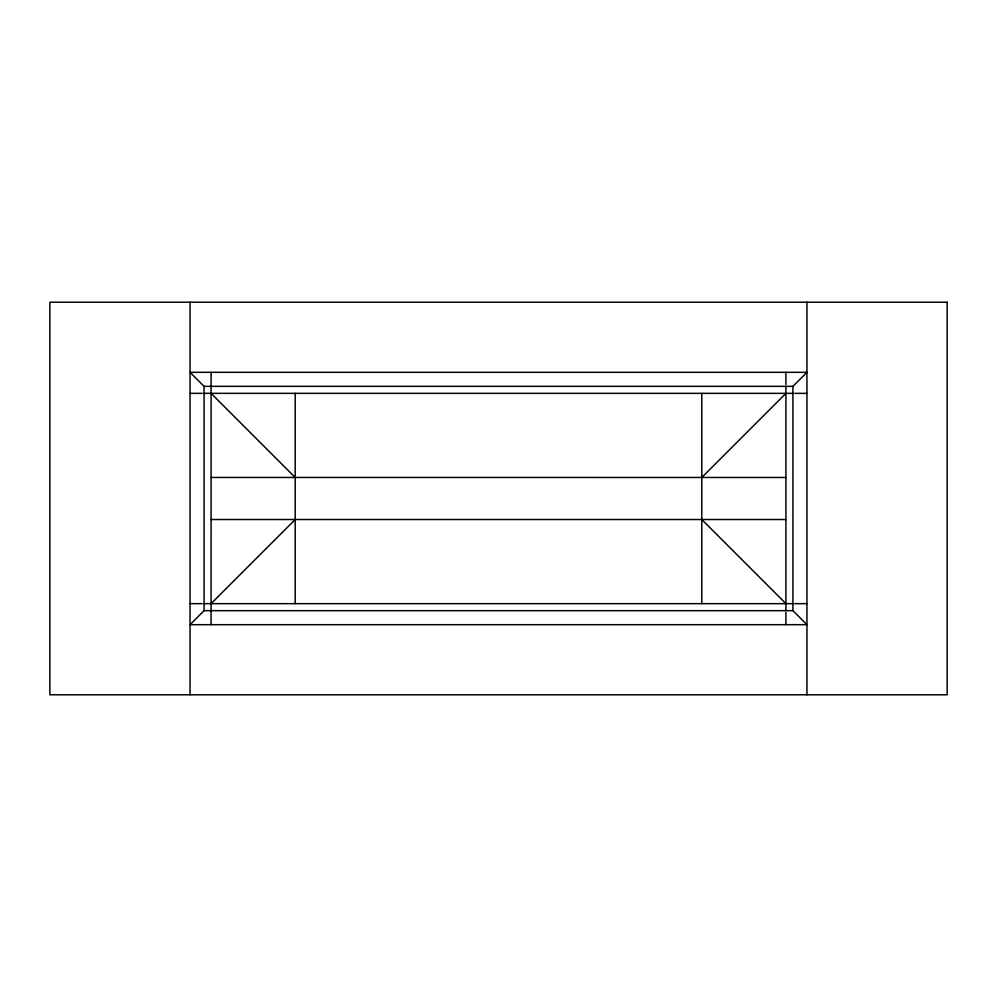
<?xml version="1.0" encoding="UTF-8"?>
<svg xmlns="http://www.w3.org/2000/svg" width="997" height="997" viewBox="0 0 997 997"><rect width="100%" height="100%" fill="white"/><g stroke="black" fill="none" stroke-linecap="round" stroke-linejoin="round"><path stroke-width="1.5" d="M204.073 610.663L190.053 624.683L806.947 624.683L792.927 610.663L204.073 610.663L204.073 386.338L190.053 372.317L806.947 372.317L792.927 386.338L204.073 386.338M211.077 603.646L295.212 519.524M701.788 477.476L785.91 393.354M190.053 393.341L202.192 393.341M204.073 393.341L792.927 393.354M794.808 393.354L806.947 393.354M211.09 477.463L785.91 477.476M211.09 519.524L785.91 519.524M190.053 603.659L202.192 603.659M204.073 603.659L792.927 603.659M794.808 603.659L806.947 603.659M701.788 519.524L785.91 603.646M211.09 393.341L295.212 477.463M806.947 302.216L806.947 694.784M792.927 386.338L792.927 610.663M785.91 372.317L785.91 384.456M785.91 386.338L785.91 610.663M785.91 612.544L785.91 624.683M701.788 393.354L701.788 603.646M295.212 393.341L295.199 603.646M211.09 372.317L211.077 624.683M190.053 302.216L190.053 694.784M947.15 302.216L49.85 302.216L49.85 694.784L947.15 694.784L947.15 302.216"/></g></svg>
